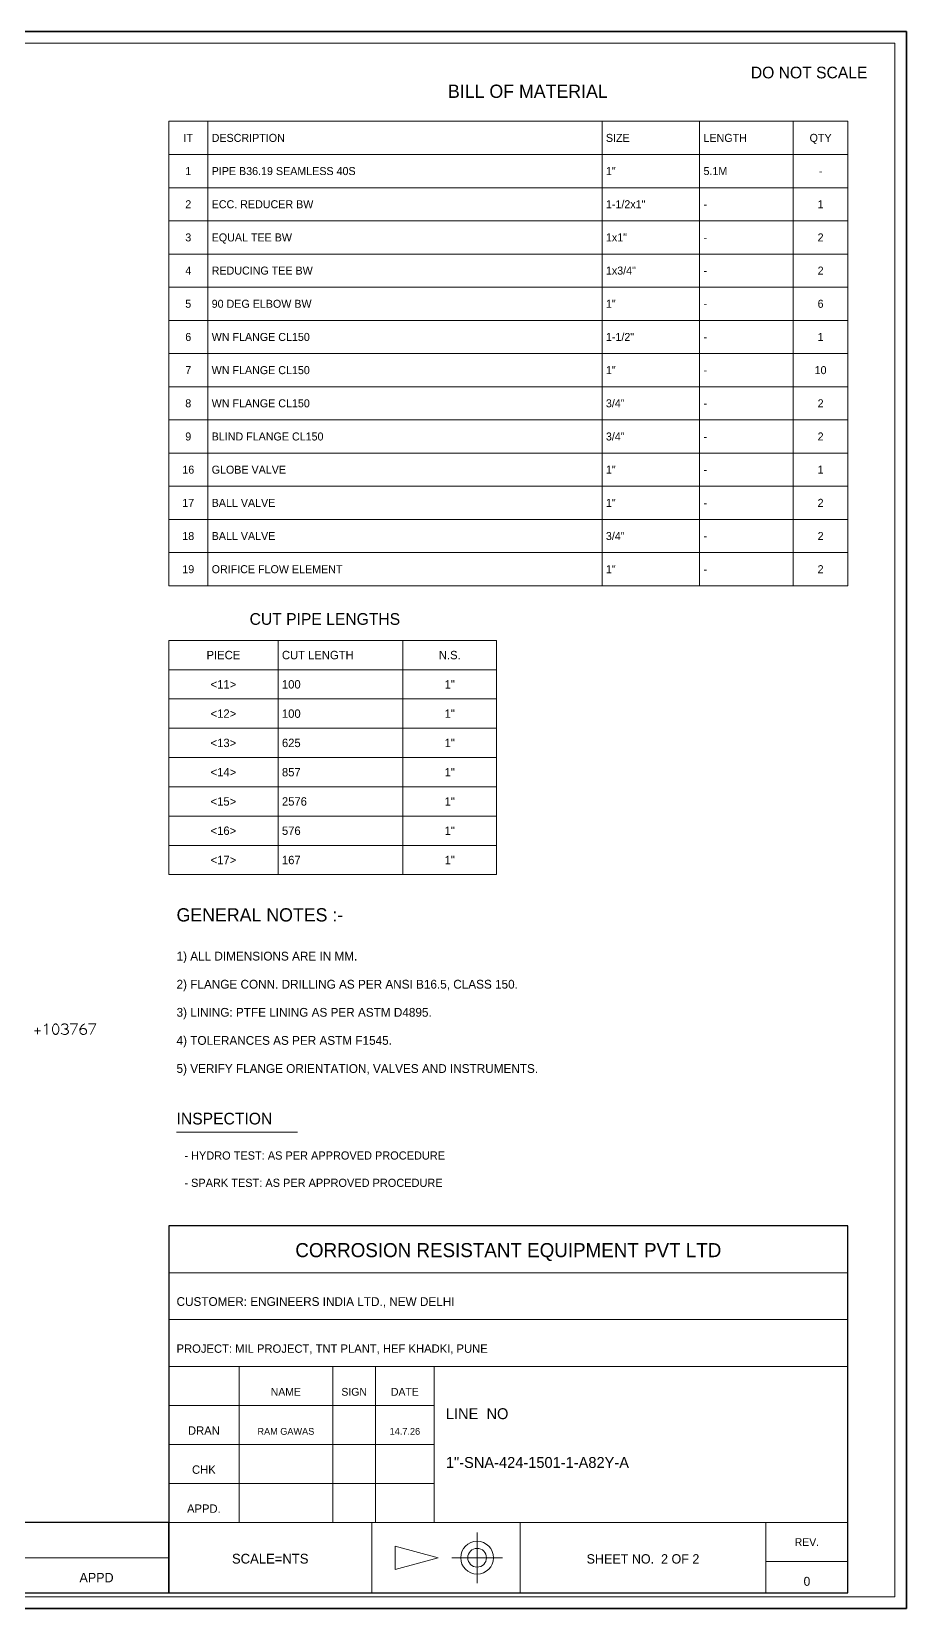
# Model space of a CAD drawing. Header units: millimetres. Extents: x 8 to 586, y 8 to 412.
# Drawn here: x 361.8 to 586, y 8 to 412 of the extents above; entities that cross this region are included whole.
import ezdxf
from ezdxf.enums import TextEntityAlignment as Align

# ---------------------------------------------------------------- set-up
doc = ezdxf.new("R2010")
doc.units = ezdxf.units.MM
for name, color, linetype in [('BORDER', 7, 'Continuous'), ('COMPANY', 4, 'Continuous'), ('HIGHLIGHT', 3, 'Continuous'), ('NOTES', 7, 'Continuous'), ('SOURCE_TRACE', 2, 'Continuous'), ('SYMBOL', 2, 'Continuous'), ('TABLE', 7, 'Continuous'), ('TITLE', 7, 'Continuous')]:
    doc.layers.add(name, color=color, linetype=linetype)

msp = doc.modelspace()

# ---------------------------------------------------------------- linework, layer by layer
at = {"layer": 'BORDER', "lineweight": 18}
for p, q in [((397, 94), (571, 94)), ((397, 82), (571, 82)), ((397, 70), (571, 70)), ((397, 30), (571, 30))]:
    msp.add_line(p, q, dxfattribs=at)
at = {"layer": 'BORDER', "lineweight": 13}
for p, q in [((415, 30), (415, 70)), ((439, 30), (439, 70)), ((450, 30), (450, 70)), ((465, 30), (465, 70)), ((397, 60), (465, 60)), ((397, 50), (465, 50)), ((397, 40), (465, 40)), ((449, 12), (449, 30)), ((487, 12), (487, 30)), ((550, 12), (550, 30)), ((11, 21), (397, 21)), ((550, 20), (571, 20))]:
    msp.add_line(p, q, dxfattribs=at)
at = {"layer": 'BORDER', "lineweight": 35}
msp.add_lwpolyline([(8, 8), (586, 8), (586, 412), (8, 412)], close=True, dxfattribs=at)
at = {"layer": 'BORDER', "lineweight": 18}
msp.add_lwpolyline([(11, 11), (583, 11), (583, 409), (11, 409)], close=True, dxfattribs=at)
at = {"layer": 'BORDER', "lineweight": 30}
msp.add_lwpolyline([(397, 12), (571, 12), (571, 106), (397, 106)], close=True, dxfattribs=at)
at = {"layer": 'BORDER', "lineweight": 25}
msp.add_lwpolyline([(11, 12), (397, 12), (397, 30), (11, 30)], close=True, dxfattribs=at)
at = {"layer": 'SOURCE_TRACE', "lineweight": 13}
for p, q in [((365.8, 155.03), (365.8, 157.76)), ((362.57, 155.95), (364.16, 155.95)), ((363.36, 155.16), (363.36, 156.73))]:
    msp.add_line(p, q, dxfattribs=at)
for points in [[(365.12, 157.27), (365.57, 157.52), (365.8, 157.76)], [(368.03, 155.03), (368.14, 155.05), (368.24, 155.09), (368.37, 155.16), (368.48, 155.26), (368.58, 155.41), (368.67, 155.6), (368.73, 155.8), (368.8, 156.03), (368.82, 156.29), (368.82, 156.52), (368.8, 156.78), (368.73, 156.99), (368.67, 157.2), (368.58, 157.38), (368.48, 157.52), (368.37, 157.65), (368.24, 157.72), (368.14, 157.76), (368.03, 157.76), (367.93, 157.76), (367.8, 157.72), (367.69, 157.65), (367.58, 157.52), (367.46, 157.38), (367.37, 157.2), (367.31, 156.99), (367.25, 156.78), (367.22, 156.52), (367.22, 156.29), (367.25, 156.03), (367.31, 155.8), (367.37, 155.6), (367.46, 155.41), (367.58, 155.26), (367.69, 155.16), (367.8, 155.09), (367.93, 155.05), (368.03, 155.03)], [(369.56, 157.38), (369.65, 157.48), (369.75, 157.59), (369.88, 157.67), (370.01, 157.72), (370.16, 157.76), (370.28, 157.76), (370.43, 157.76), (370.56, 157.74), (370.71, 157.67), (370.84, 157.61), (370.94, 157.52), (371.03, 157.42), (371.09, 157.31), (371.15, 157.18), (371.15, 157.08), (371.15, 156.99), (371.09, 156.86), (371.03, 156.78), (370.94, 156.67), (370.81, 156.61), (370.69, 156.54), (370.54, 156.5), (370.41, 156.48), (370.26, 156.46), (370.43, 156.46), (370.6, 156.42), (370.75, 156.35), (370.92, 156.29), (371.05, 156.2), (371.15, 156.1), (371.24, 155.99), (371.28, 155.86), (371.28, 155.75), (371.28, 155.63), (371.24, 155.52), (371.15, 155.39), (371.05, 155.31), (370.92, 155.2), (370.77, 155.14), (370.62, 155.07), (370.45, 155.05), (370.28, 155.03), (370.11, 155.05), (369.92, 155.09), (369.73, 155.18), (369.56, 155.31), (369.43, 155.43)], [(371.75, 157.76), (373.62, 157.76), (372.28, 155.03)], [(375.53, 157.76), (375.17, 157.57), (374.85, 157.31), (374.6, 157.03), (374.38, 156.71), (374.26, 156.39), (374.24, 156.12), (374.24, 155.95), (374.28, 155.78), (374.34, 155.6), (374.43, 155.43), (374.53, 155.31), (374.66, 155.18), (374.79, 155.09), (374.92, 155.05), (375.04, 155.03), (375.21, 155.05), (375.36, 155.07), (375.51, 155.14), (375.64, 155.2), (375.74, 155.31), (375.85, 155.41), (375.89, 155.54), (375.94, 155.67), (375.96, 155.82), (375.96, 155.88), (375.94, 155.95), (375.91, 156.01), (375.89, 156.07), (375.87, 156.14), (375.83, 156.2), (375.81, 156.27), (375.74, 156.33), (375.68, 156.37), (375.64, 156.44), (375.57, 156.48), (375.51, 156.5), (375.43, 156.54), (375.36, 156.56), (375.3, 156.56), (375.23, 156.59), (375.17, 156.59), (374.87, 156.56), (374.72, 156.54), (374.6, 156.48), (374.47, 156.37), (374.24, 156.12)], [(376.42, 157.76), (378.29, 157.76), (376.96, 155.03)]]:
    msp.add_lwpolyline(points, dxfattribs=at)
at = {"layer": 'SYMBOL', "lineweight": 13}
for p, q in [((476, 14.5), (476, 27.5)), ((469.5, 21), (482.5, 21))]:
    msp.add_line(p, q, dxfattribs=at)
at = {"layer": 'SYMBOL', "lineweight": 18}
for p, q in [((455, 24), (466, 21)), ((455, 18), (455, 24)), ((455, 18), (466, 21))]:
    msp.add_line(p, q, dxfattribs=at)
for radius in [4.2, 2.4]:
    msp.add_circle((476, 21), radius, dxfattribs=at)
at = {"layer": 'TABLE', "lineweight": 13}
for p, q in [((407, 270), (407, 389)), ((508, 270), (508, 389)), ((533, 270), (533, 389)), ((557, 270), (557, 389)), ((397, 380.5), (571, 380.5)), ((397, 372), (571, 372)), ((397, 363.5), (571, 363.5)), ((397, 355), (571, 355)), ((397, 346.5), (571, 346.5)), ((397, 338), (571, 338)), ((397, 329.5), (571, 329.5)), ((397, 321), (571, 321)), ((397, 312.5), (571, 312.5)), ((397, 304), (571, 304)), ((397, 295.5), (571, 295.5)), ((397, 287), (571, 287)), ((397, 278.5), (571, 278.5)), ((425, 196), (425, 256)), ((457, 196), (457, 256)), ((397, 248.5), (481, 248.5)), ((397, 241), (481, 241)), ((397, 233.5), (481, 233.5)), ((397, 226), (481, 226)), ((397, 218.5), (481, 218.5)), ((397, 211), (481, 211)), ((397, 203.5), (481, 203.5))]:
    msp.add_line(p, q, dxfattribs=at)
at = {"layer": 'TABLE', "lineweight": 18}
for points in [[(397, 270), (571, 270), (571, 389), (397, 389)], [(397, 196), (481, 196), (481, 256), (397, 256)]]:
    msp.add_lwpolyline(points, close=True, dxfattribs=at)
at = {"layer": 'TITLE', "lineweight": 18}
msp.add_line((399, 130), (430, 130), dxfattribs=at)

# ---------------------------------------------------------------- texts
at = {"layer": 'COMPANY'}
msp.add_text('CORROSION RESISTANT EQUIPMENT PVT LTD', height=3.6, dxfattribs=at).set_placement((484, 98), align=Align.CENTER)
at = {"layer": 'HIGHLIGHT'}
for s, p in [('LINE  NO', (468, 56.5)), ('1"-SNA-424-1501-1-A82Y-A', (468, 44))]:
    msp.add_text(s, height=2.8, dxfattribs=at).set_placement(p)
at = {"layer": 'NOTES'}
for s, height, p in [('1) ALL DIMENSIONS ARE IN MM.', 2.25, (399, 174)), ('2) FLANGE CONN. DRILLING AS PER ANSI B16.5, CLASS 150.', 2.25, (399, 166.8)), ('3) LINING: PTFE LINING AS PER ASTM D4895.', 2.25, (399, 159.6)), ('4) TOLERANCES AS PER ASTM F1545.', 2.25, (399, 152.4)), ('5) VERIFY FLANGE ORIENTATION, VALVES AND INSTRUMENTS.', 2.25, (399, 145.2)), ('- HYDRO TEST: AS PER APPROVED PROCEDURE', 2.1, (401, 123)), ('- SPARK TEST: AS PER APPROVED PROCEDURE', 2.1, (401, 116))]:
    msp.add_text(s, height=height, dxfattribs=at).set_placement(p)
at = {"layer": 'TABLE'}
for s, height, p in [('IT', 2.05, (402, 383.73)), ('QTY', 2.05, (564, 383.73)), ('1', 2.05, (402, 375.23)), ('-', 2.05, (564, 375.23)), ('2', 2.05, (402, 366.73)), ('1', 2.05, (564, 366.73)), ('3', 2.05, (402, 358.23)), ('2', 2.05, (564, 358.23)), ('4', 2.05, (402, 349.73)), ('2', 2.05, (564, 349.73)), ('5', 2.05, (402, 341.23)), ('6', 2.05, (564, 341.23)), ('6', 2.05, (402, 332.73)), ('1', 2.05, (564, 332.73)), ('7', 2.05, (402, 324.23)), ('10', 2.05, (564, 324.23)), ('8', 2.05, (402, 315.73)), ('2', 2.05, (564, 315.73)), ('9', 2.05, (402, 307.23)), ('2', 2.05, (564, 307.23)), ('16', 2.05, (402, 298.73)), ('1', 2.05, (564, 298.73)), ('17', 2.05, (402, 290.23)), ('2', 2.05, (564, 290.23)), ('18', 2.05, (402, 281.73)), ('2', 2.05, (564, 281.73)), ('19', 2.05, (402, 273.23)), ('2', 2.05, (564, 273.23)), ('PIECE', 2.15, (411, 251.18)), ('N.S.', 2.15, (469, 251.18)), ('<11>', 2.15, (411, 243.68)), ('1"', 2.15, (469, 243.68)), ('<12>', 2.15, (411, 236.18)), ('1"', 2.15, (469, 236.18)), ('<13>', 2.15, (411, 228.68)), ('1"', 2.15, (469, 228.68)), ('<14>', 2.15, (411, 221.18)), ('1"', 2.15, (469, 221.18)), ('<15>', 2.15, (411, 213.68)), ('1"', 2.15, (469, 213.68)), ('<16>', 2.15, (411, 206.18)), ('1"', 2.15, (469, 206.18)), ('<17>', 2.15, (411, 198.68)), ('1"', 2.15, (469, 198.68))]:
    msp.add_text(s, height=height, dxfattribs=at).set_placement(p, align=Align.CENTER)
for s, height, p in [('DESCRIPTION', 2.05, (408, 383.73)), ('SIZE', 2.05, (509, 383.73)), ('LENGTH', 2.05, (534, 383.73)), ('PIPE B36.19 SEAMLESS 40S', 2.05, (408, 375.23)), ('1"', 2.05, (509, 375.23)), ('5.1M', 2.05, (534, 375.23)), ('ECC. REDUCER BW', 2.05, (408, 366.73)), ('1-1/2x1"', 2.05, (509, 366.73)), ('-', 2.05, (534, 366.73)), ('EQUAL TEE BW', 2.05, (408, 358.23)), ('1x1"', 2.05, (509, 358.23)), ('-', 2.05, (534, 358.23)), ('REDUCING TEE BW', 2.05, (408, 349.73)), ('1x3/4"', 2.05, (509, 349.73)), ('-', 2.05, (534, 349.73)), ('90 DEG ELBOW BW', 2.05, (408, 341.23)), ('1"', 2.05, (509, 341.23)), ('-', 2.05, (534, 341.23)), ('WN FLANGE CL150', 2.05, (408, 332.73)), ('1-1/2"', 2.05, (509, 332.73)), ('-', 2.05, (534, 332.73)), ('WN FLANGE CL150', 2.05, (408, 324.23)), ('1"', 2.05, (509, 324.23)), ('-', 2.05, (534, 324.23)), ('WN FLANGE CL150', 2.05, (408, 315.73)), ('3/4"', 2.05, (509, 315.73)), ('-', 2.05, (534, 315.73)), ('BLIND FLANGE CL150', 2.05, (408, 307.23)), ('3/4"', 2.05, (509, 307.23)), ('-', 2.05, (534, 307.23)), ('GLOBE VALVE', 2.05, (408, 298.73)), ('1"', 2.05, (509, 298.73)), ('-', 2.05, (534, 298.73)), ('BALL VALVE', 2.05, (408, 290.23)), ('1"', 2.05, (509, 290.23)), ('-', 2.05, (534, 290.23)), ('BALL VALVE', 2.05, (408, 281.73)), ('3/4"', 2.05, (509, 281.73)), ('-', 2.05, (534, 281.73)), ('ORIFICE FLOW ELEMENT', 2.05, (408, 273.23)), ('1"', 2.05, (509, 273.23)), ('-', 2.05, (534, 273.23)), ('CUT LENGTH', 2.15, (426, 251.18)), ('100', 2.15, (426, 243.68)), ('100', 2.15, (426, 236.18)), ('625', 2.15, (426, 228.68)), ('857', 2.15, (426, 221.18)), ('2576', 2.15, (426, 213.68)), ('576', 2.15, (426, 206.18)), ('167', 2.15, (426, 198.68))]:
    msp.add_text(s, height=height, dxfattribs=at).set_placement(p)
at = {"layer": 'TITLE'}
msp.add_text('DO NOT SCALE', height=3, dxfattribs=at).set_placement((576, 400), align=Align.RIGHT)
for s, height, p in [('BILL OF MATERIAL', 3.4, (489, 395)), ('CUT PIPE LENGTHS', 3, (437, 260)), ('NAME', 2, (427, 62.5)), ('SIGN', 2, (444.5, 62.5)), ('DATE', 2, (457.5, 62.5)), ('DRAN', 2.15, (406, 52.5)), ('RAM GAWAS', 1.75, (427, 52.5)), ('14.7.26', 1.75, (457.5, 52.5)), ('CHK', 2.15, (406, 42.5)), ('APPD.', 2.15, (406, 32.5)), ('REV.', 2, (560.5, 24)), ('SCALE=NTS', 2.5, (423, 19.5)), ('SHEET NO.  2 OF 2', 2.4, (518.5, 19.5)), ('APPD', 2.4, (378.5, 14.7)), ('0', 2.3, (560.5, 13.8))]:
    msp.add_text(s, height=height, dxfattribs=at).set_placement(p, align=Align.CENTER)
for s, height, p in [('GENERAL NOTES :-', 3.4, (399, 184)), ('INSPECTION', 3, (399, 132)), ('CUSTOMER: ENGINEERS INDIA LTD., NEW DELHI', 2.25, (399, 85.5)), ('PROJECT: MIL PROJECT, TNT PLANT, HEF KHADKI, PUNE', 2.15, (399, 73.5))]:
    msp.add_text(s, height=height, dxfattribs=at).set_placement(p)

doc.saveas('drawing.dxf')
